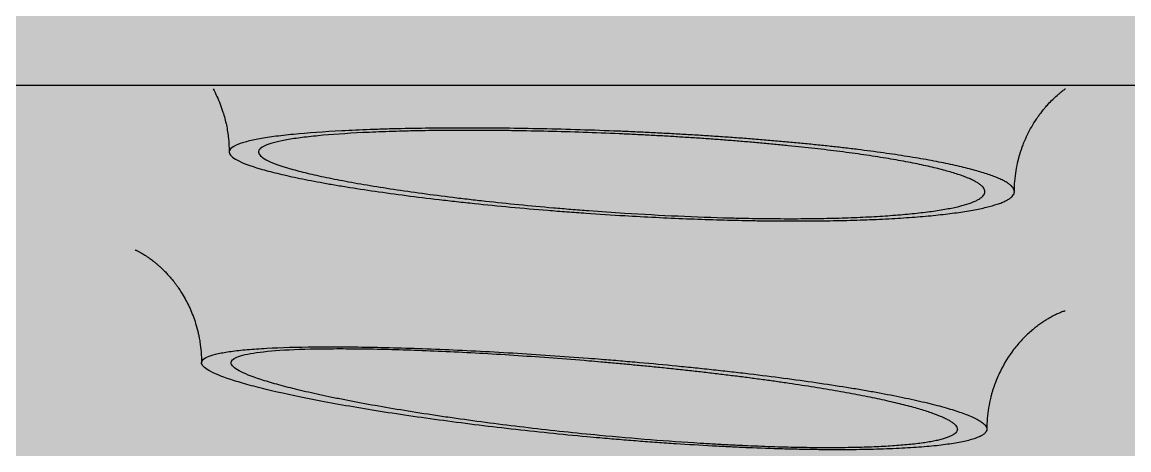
# Model space of a CAD drawing. Header units: millimetres. Extents: x 0 to 1874, y -1076 to 718.
# Drawn here: x 206.3 to 262.7, y 348.6 to 370.4 of the extents above; entities that cross this region are included whole.
import ezdxf

# ---------------------------------------------------------------- set-up
doc = ezdxf.new("R2010")
doc.units = ezdxf.units.MM
doc.layers.add('Blocks', color=7, linetype='Continuous')
doc.layers.add('Blocks$Inner', color=7, linetype='Continuous', lineweight=25, true_color=0x007f00)

# ---------------------------------------------------------------- blocks, each defined once
blk = doc.blocks.new('Balcony Lounge Chair Front')
at = {"layer": 'Blocks'}
h = blk.add_hatch(color=256, dxfattribs=at)
h.paths.add_polyline_path([(138.098, 547.626), (138.069, 547.626), (135.502, 547.636), (128.032, 547.791), (121.382, 548.119), (121.44, 548.143), (121.902, 548.333), (121.902, 548.333), (121.902, 548.333), (121.902, 548.333), (121.902, 548.333), (121.902, 548.333), (121.902, 548.333), (121.902, 548.333), (121.902, 548.333), (121.903, 548.333), (121.903, 548.333), (121.903, 548.333), (121.903, 548.333), (121.903, 548.334), (121.903, 548.334), (121.903, 548.334), (121.903, 548.334), (121.903, 548.334), (121.903, 548.334), (121.903, 548.334), (121.903, 548.334), (121.903, 548.334), (121.903, 548.334), (121.903, 548.334), (121.903, 548.334), (121.903, 548.334), (121.903, 548.334), (121.903, 548.334), (121.903, 548.334), (121.903, 548.334), (121.903, 548.334), (121.903, 548.334), (121.903, 548.334), (121.903, 548.334), (121.903, 548.334), (121.903, 548.334), (121.903, 548.335), (121.903, 548.335), (121.903, 548.335), (121.903, 548.335), (121.903, 548.335), (121.903, 548.335), (121.904, 548.335), (121.904, 548.336), (121.904, 548.336), (121.904, 548.336), (121.904, 548.336), (121.904, 548.336), (121.904, 548.337), (121.904, 548.337), (121.904, 548.338), (121.904, 548.338), (121.904, 548.339), (121.904, 548.339), (121.904, 548.34), (121.904, 548.341), (121.903, 548.343), (121.903, 548.344), (121.903, 548.348), (121.902, 548.352), (116.872, 573.535), (116.866, 573.565), (116.86, 573.59), (116.857, 573.601), (116.854, 573.61), (116.853, 573.614), (116.852, 573.618), (116.851, 573.621), (116.849, 573.624), (116.848, 573.628), (116.847, 573.63), (116.767, 573.82), (116.594, 574.204), (116.455, 574.492), (116.309, 574.778), (116.155, 575.062), (115.993, 575.344), (115.824, 575.623), (115.647, 575.899), (115.462, 576.173), (115.271, 576.442), (115.071, 576.709), (114.865, 576.971), (114.651, 577.229), (114.43, 577.482), (114.202, 577.731), (113.968, 577.974), (113.726, 578.212), (113.479, 578.445), (113.225, 578.672), (112.964, 578.892), (112.699, 579.106), (112.428, 579.313), (112.151, 579.514), (111.87, 579.708), (111.583, 579.894), (111.292, 580.073), (110.997, 580.245), (110.698, 580.409), (110.395, 580.565), (110.088, 580.713), (109.779, 580.853), (109.467, 580.985), (109.154, 581.109), (108.838, 581.224), (108.519, 581.332), (108.198, 581.431), (107.878, 581.522), (107.555, 581.605), (107.235, 581.679), (106.914, 581.745), (106.59, 581.803), (106.266, 581.853), (105.946, 581.895), (105.624, 581.929), (105.308, 581.955), (104.991, 581.973), (104.674, 581.984), (104.357, 581.988), (103.96, 581.982), (103.564, 581.964), (103.284, 581.945), (103.005, 581.92), (102.726, 581.889), (102.449, 581.852), (102.124, 581.801), (101.801, 581.743), (101.479, 581.677), (101.16, 581.603), (100.837, 581.52), (100.517, 581.429), (100.196, 581.329), (99.877, 581.222), (99.561, 581.106), (99.248, 580.982), (98.936, 580.85), (98.627, 580.71), (98.32, 580.561), (98.017, 580.405), (97.719, 580.241), (97.424, 580.07), (97.133, 579.89), (96.847, 579.704), (96.635, 579.559), (96.427, 579.411), (96.221, 579.258), (96.019, 579.102), (95.819, 578.942), (95.622, 578.779), (95.429, 578.611), (95.238, 578.44), (94.991, 578.207), (94.75, 577.969), (94.516, 577.726), (94.289, 577.478), (94.068, 577.225), (93.854, 576.965), (93.648, 576.704), (93.448, 576.437), (93.258, 576.169), (93.074, 575.897), (92.897, 575.62), (92.727, 575.339), (92.566, 575.058), (92.412, 574.774), (92.267, 574.489), (92.128, 574.202), (91.997, 573.914), (91.874, 573.624), (91.873, 573.621), (91.872, 573.618), (91.871, 573.615), (91.871, 573.612), (91.87, 573.608), (91.869, 573.603), (91.868, 573.593), (91.867, 573.581), (91.866, 573.568), (91.864, 573.535), (91.862, 573.45), (91.863, 573.337), (91.89, 572.59), (92.885, 558.821), (92.941, 558.24), (93.014, 557.672), (93.057, 557.393), (93.105, 557.118), (93.158, 556.846), (93.216, 556.578), (93.278, 556.315), (93.346, 556.055), (93.418, 555.799), (93.496, 555.548), (93.579, 555.301), (93.668, 555.059), (93.763, 554.822), (93.863, 554.589), (93.965, 554.369), (94.074, 554.154), (94.188, 553.944), (94.309, 553.739), (94.436, 553.539), (94.502, 553.441), (94.57, 553.345), (94.639, 553.249), (94.709, 553.156), (94.782, 553.063), (94.856, 552.972), (94.931, 552.883), (95.008, 552.795), (95.087, 552.708), (95.168, 552.623), (95.25, 552.539), (95.334, 552.457), (95.42, 552.376), (95.507, 552.297), (95.596, 552.219), (95.687, 552.143), (95.779, 552.069), (95.874, 551.996), (95.969, 551.924), (96.067, 551.855), (96.167, 551.786), (96.268, 551.72), (96.944, 548.337), (96.944, 548.335), (96.944, 548.333), (96.945, 548.333), (96.945, 548.332), (96.945, 548.331), (96.945, 548.33), (96.946, 548.33), (96.946, 548.329), (96.946, 548.328), (96.947, 548.327), (96.947, 548.327), (96.947, 548.326), (96.947, 548.326), (96.948, 548.325), (96.948, 548.324), (96.949, 548.324), (96.949, 548.323), (96.949, 548.323), (96.949, 548.323), (96.949, 548.323), (96.95, 548.322), (96.95, 548.322), (96.95, 548.322), (96.95, 548.322), (96.95, 548.322), (96.951, 548.321), (96.951, 548.321), (96.951, 548.321), (96.951, 548.321), (96.951, 548.321), (96.952, 548.32), (96.952, 548.32), (96.952, 548.32), (96.952, 548.32), (96.953, 548.32), (96.953, 548.32), (96.953, 548.32), (96.953, 548.319), (96.953, 548.319), (96.954, 548.319), (96.954, 548.319), (96.954, 548.319), (96.954, 548.319), (97.648, 548.034), (99.727, 547.177), (99.728, 547.177), (99.729, 547.176), (99.729, 547.176), (99.73, 547.176), (99.73, 547.176), (99.731, 547.175), (99.732, 547.175), (99.733, 547.175), (99.734, 547.175), (99.735, 547.175), (99.735, 547.175), (99.736, 547.175), (99.737, 547.175), (99.738, 547.175), (99.739, 547.175), (99.74, 547.175), (99.741, 547.175), (99.742, 547.175), (99.743, 547.176), (99.744, 547.176), (99.745, 547.176), (99.746, 547.177), (99.747, 547.177), (99.748, 547.178), (99.749, 547.178), (99.75, 547.179), (99.752, 547.179), (99.753, 547.18), (99.754, 547.18), (99.755, 547.181), (99.757, 547.183), (99.76, 547.184), (99.762, 547.186), (99.765, 547.188), (99.768, 547.19), (99.771, 547.192), (99.773, 547.194), (99.779, 547.199), (99.785, 547.205), (99.792, 547.211), (99.798, 547.218), (99.812, 547.233), (99.827, 547.25), (99.843, 547.27), (99.878, 547.314), (100.595, 548.319), (100.775, 548.549), (100.971, 548.784), (101.184, 549.024), (114.219, 393.431), (114.288, 392.702), (114.374, 391.975), (114.476, 391.25), (114.595, 390.527), (114.731, 389.808), (114.883, 389.091), (115.051, 388.378), (115.235, 387.669), (115.436, 386.964), (115.652, 386.264), (115.884, 385.569), (116.132, 384.88), (116.395, 384.196), (116.674, 383.518), (116.969, 382.846), (117.278, 382.181), (117.628, 381.475), (117.994, 380.778), (118.378, 380.089), (118.778, 379.41), (119.195, 378.741), (119.628, 378.082), (120.077, 377.433), (120.541, 376.795), (121.02, 376.168), (121.515, 375.553), (122.024, 374.95), (122.548, 374.36), (123.085, 373.782), (123.637, 373.216), (124.203, 372.665), (124.782, 372.127), (125.373, 371.603), (125.978, 371.094), (126.595, 370.599), (127.223, 370.119), (127.863, 369.655), (128.514, 369.205), (129.176, 368.771), (129.848, 368.353), (130.53, 367.951), (131.221, 367.565), (131.921, 367.196), (132.63, 366.843), (133.348, 366.508), (134.073, 366.189), (134.806, 365.888), (135.546, 365.604), (136.355, 365.317), (135.469, 292.586), (131.985, 6.241), (132.002, 6.241), (132.002, 6.239), (132.015, 0.2), (132.019, 0.026), (132.02, 0.012), (132.021, 0.006), (132.021, 0.004), (132.021, 0.003), (132.021, 0.002), (132.021, 0.002), (132.021, 0.001), (132.022, 0.001), (132.022, 0.001), (132.022, 0.001), (132.022, 0.001), (132.022, 0.001), (132.022, 0), (132.022, 0), (132.022, 0), (132.022, 0), (132.022, 0), (132.022, 0), (132.022, 0), (132.022, 0), (132.022, 0), (132.022, 0), (132.022, 0), (132.022, 0), (132.022, 0), (132.022, 0), (151.022, 0.001), (151.022, 0.001), (151.022, 0.002), (151.022, 0.002), (151.022, 0.002), (151.022, 0.002), (151.022, 0.002), (151.023, 0.003), (151.023, 0.003), (151.023, 0.003), (151.023, 0.004), (151.023, 0.005), (151.023, 0.006), (151.023, 0.008), (151.024, 0.011), (151.025, 0.025), (151.028, 0.093), (151.081, 3.76), (151.081, 10.51), (151.07, 10.51), (154.467, 292.347), (154.519, 296.617), (154.873, 325.703), (156.85, 325.702), (156.857, 325.747), (156.86, 325.774), (156.863, 325.794), (156.858, 324.745), (163.09, 324.745), (163.09, 6.9), (163.34, 0.162), (182.34, 0.162), (182.34, 0.162), (182.34, 0.615), (182.34, 2.513), (182.34, 9.219), (182.324, 9.219), (182.324, 324.7), (184.322, 324.63), (188.269, 324.397), (190.236, 324.234), (192.186, 324.065), (219.487, 321.862), (281.949, 317.949), (344.47, 315.602), (407.021, 314.82), (469.573, 315.602), (532.094, 317.949), (617.958, 323.732), (623.806, 324.234), (625.773, 324.397), (629.721, 324.63), (631.719, 324.7), (631.719, 9.219), (631.702, 9.219), (631.702, 2.513), (631.702, 0.162), (650.702, 0.162), (650.953, 6.9), (650.953, 324.745), (657.184, 324.745), (657.179, 325.794), (657.182, 325.774), (657.186, 325.747), (657.192, 325.702), (659.17, 325.703), (659.523, 296.617), (659.575, 292.347), (662.973, 10.51), (662.961, 10.51), (662.961, 3.76), (663.015, 0.093), (663.018, 0.025), (663.019, 0.011), (663.019, 0.008), (663.019, 0.006), (663.02, 0.005), (663.02, 0.004), (663.02, 0.003), (663.02, 0.003), (663.02, 0.003), (663.02, 0.002), (663.02, 0.002), (663.02, 0.002), (663.02, 0.002), (663.02, 0.002), (663.021, 0.001), (663.021, 0.001), (682.02, 0), (682.021, 0), (682.021, 0), (682.021, 0), (682.021, 0), (682.021, 0), (682.021, 0), (682.021, 0), (682.021, 0), (682.021, 0), (682.021, 0), (682.021, 0), (682.021, 0), (682.021, 0), (682.021, 0.001), (682.021, 0.001), (682.021, 0.001), (682.021, 0.001), (682.021, 0.001), (682.021, 0.001), (682.021, 0.002), (682.021, 0.002), (682.021, 0.003), (682.022, 0.004), (682.022, 0.006), (682.022, 0.012), (682.023, 0.026), (682.027, 0.2), (682.041, 6.239), (682.041, 6.241), (682.058, 6.241), (678.574, 292.586), (677.688, 365.317), (678.497, 365.604), (679.237, 365.888), (679.97, 366.189), (680.695, 366.508), (681.412, 366.843), (682.121, 367.196), (682.822, 367.565), (683.513, 367.951), (684.195, 368.353), (684.867, 368.771), (685.528, 369.205), (686.18, 369.655), (686.82, 370.119), (687.448, 370.599), (688.065, 371.094), (688.669, 371.603), (689.261, 372.127), (689.84, 372.665), (690.405, 373.216), (690.957, 373.782), (691.495, 374.36), (692.019, 374.95), (692.528, 375.553), (693.022, 376.168), (693.502, 376.795), (693.966, 377.433), (694.415, 378.082), (694.848, 378.741), (695.264, 379.41), (695.665, 380.089), (696.048, 380.778), (696.415, 381.475), (696.764, 382.181), (697.074, 382.846), (697.368, 383.518), (697.647, 384.196), (697.911, 384.88), (698.159, 385.569), (698.391, 386.264), (698.607, 386.964), (698.807, 387.669), (698.991, 388.378), (699.16, 389.091), (699.312, 389.808), (699.447, 390.527), (699.566, 391.25), (699.669, 391.975), (699.755, 392.702), (699.824, 393.431), (712.859, 549.024), (713.072, 548.784), (713.268, 548.549), (713.448, 548.319), (714.164, 547.314), (714.199, 547.27), (714.215, 547.25), (714.23, 547.233), (714.244, 547.218), (714.251, 547.211), (714.257, 547.205), (714.263, 547.199), (714.269, 547.194), (714.272, 547.192), (714.275, 547.19), (714.278, 547.188), (714.28, 547.186), (714.283, 547.184), (714.285, 547.183), (714.288, 547.181), (714.289, 547.18), (714.29, 547.18), (714.291, 547.179), (714.292, 547.179), (714.293, 547.178), (714.294, 547.178), (714.296, 547.177), (714.297, 547.177), (714.298, 547.176), (714.299, 547.176), (714.3, 547.176), (714.301, 547.175), (714.302, 547.175), (714.303, 547.175), (714.304, 547.175), (714.305, 547.175), (714.305, 547.175), (714.306, 547.175), (714.307, 547.175), (714.308, 547.175), (714.309, 547.175), (714.31, 547.175), (714.311, 547.175), (714.311, 547.175), (714.312, 547.176), (714.313, 547.176), (714.313, 547.176), (714.314, 547.176), (714.315, 547.177), (715.701, 547.748), (717.088, 548.319), (717.088, 548.319), (717.089, 548.319), (717.089, 548.319), (717.089, 548.319), (717.089, 548.319), (717.09, 548.32), (717.09, 548.32), (717.09, 548.32), (717.09, 548.32), (717.091, 548.32), (717.091, 548.32), (717.091, 548.32), (717.091, 548.321), (717.091, 548.321), (717.092, 548.321), (717.092, 548.321), (717.092, 548.321), (717.092, 548.322), (717.092, 548.322), (717.093, 548.322), (717.093, 548.322), (717.093, 548.322), (717.093, 548.323), (717.093, 548.323), (717.094, 548.323), (717.094, 548.323), (717.094, 548.324), (717.094, 548.324), (717.095, 548.325), (717.095, 548.326), (717.095, 548.326), (717.096, 548.327), (717.096, 548.327), (717.096, 548.328), (717.097, 548.329), (717.097, 548.33), (717.097, 548.33), (717.097, 548.331), (717.098, 548.332), (717.098, 548.333), (717.098, 548.333), (717.099, 548.335), (717.099, 548.337), (717.775, 551.72), (717.876, 551.786), (717.975, 551.855), (718.073, 551.924), (718.169, 551.996), (718.263, 552.069), (718.356, 552.143), (718.447, 552.219), (718.536, 552.297), (718.623, 552.376), (718.709, 552.457), (718.792, 552.539), (718.875, 552.623), (718.955, 552.708), (719.034, 552.795), (719.111, 552.883), (719.187, 552.972), (719.261, 553.063), (719.333, 553.156), (719.404, 553.249), (719.473, 553.345), (719.541, 553.441), (719.607, 553.539), (719.734, 553.739), (719.854, 553.944), (719.969, 554.154), (720.078, 554.369), (720.18, 554.589), (720.28, 554.822), (720.374, 555.059), (720.463, 555.301), (720.546, 555.548), (720.624, 555.799), (720.697, 556.055), (720.765, 556.315), (720.827, 556.578), (720.885, 556.846), (720.937, 557.118), (720.985, 557.393), (721.029, 557.672), (721.102, 558.24), (721.158, 558.821), (722.152, 572.59), (722.18, 573.337), (722.18, 573.45), (722.179, 573.535), (722.177, 573.568), (722.176, 573.581), (722.175, 573.593), (722.174, 573.603), (722.173, 573.608), (722.172, 573.612), (722.171, 573.615), (722.17, 573.618), (722.17, 573.621), (722.169, 573.624), (722.045, 573.914), (721.915, 574.202), (721.776, 574.489), (721.63, 574.774), (721.476, 575.058), (721.316, 575.339), (721.145, 575.62), (720.968, 575.897), (720.785, 576.169), (720.594, 576.437), (720.395, 576.704), (720.189, 576.965), (719.975, 577.225), (719.754, 577.478), (719.526, 577.726), (719.293, 577.969), (719.052, 578.207), (718.804, 578.44), (718.614, 578.611), (718.42, 578.779), (718.224, 578.942), (718.024, 579.102), (717.821, 579.258), (717.616, 579.411), (717.407, 579.559), (717.196, 579.704), (716.91, 579.89), (716.619, 580.07), (716.324, 580.241), (716.025, 580.405), (715.722, 580.561), (715.415, 580.71), (715.107, 580.85), (714.794, 580.982), (714.481, 581.106), (714.165, 581.222), (713.847, 581.329), (713.526, 581.429), (713.205, 581.52), (712.883, 581.603), (712.563, 581.677), (712.242, 581.743), (711.918, 581.801), (711.594, 581.852), (711.316, 581.889), (711.038, 581.92), (710.758, 581.945), (710.479, 581.964), (710.082, 581.982), (709.685, 581.988), (709.368, 581.984), (709.051, 581.973), (708.735, 581.955), (708.418, 581.929), (708.097, 581.895), (707.777, 581.853), (707.452, 581.803), (707.129, 581.745), (706.807, 581.679), (706.487, 581.605), (706.165, 581.522), (705.845, 581.431), (705.523, 581.332), (705.205, 581.224), (704.889, 581.109), (704.576, 580.985), (704.263, 580.853), (703.954, 580.713), (703.647, 580.565), (703.344, 580.409), (703.045, 580.245), (702.751, 580.073), (702.46, 579.894), (702.173, 579.708), (701.891, 579.514), (701.615, 579.313), (701.344, 579.106), (701.078, 578.892), (700.818, 578.672), (700.564, 578.445), (700.316, 578.212), (700.075, 577.974), (699.84, 577.731), (699.612, 577.482), (699.392, 577.229), (699.178, 576.971), (698.972, 576.709), (698.772, 576.442), (698.58, 576.173), (698.396, 575.899), (698.219, 575.623), (698.049, 575.344), (697.888, 575.062), (697.734, 574.778), (697.588, 574.492), (697.448, 574.204), (697.276, 573.82), (697.196, 573.63), (697.195, 573.628), (697.193, 573.624), (697.192, 573.621), (697.191, 573.618), (697.189, 573.614), (697.188, 573.61), (697.185, 573.601), (697.183, 573.59), (697.177, 573.565), (697.17, 573.535), (692.141, 548.352), (692.14, 548.348), (692.139, 548.344), (692.139, 548.343), (692.139, 548.341), (692.139, 548.34), (692.139, 548.339), (692.139, 548.339), (692.139, 548.338), (692.139, 548.338), (692.139, 548.337), (692.139, 548.337), (692.139, 548.336), (692.139, 548.336), (692.139, 548.336), (692.139, 548.336), (692.139, 548.336), (692.139, 548.335), (692.139, 548.335), (692.139, 548.335), (692.139, 548.335), (692.139, 548.335), (692.139, 548.335), (692.139, 548.335), (692.139, 548.334), (692.139, 548.334), (692.139, 548.334), (692.139, 548.334), (692.139, 548.334), (692.14, 548.334), (692.14, 548.334), (692.14, 548.334), (692.14, 548.334), (692.14, 548.334), (692.14, 548.334), (692.14, 548.334), (692.14, 548.334), (692.14, 548.334), (692.14, 548.334), (692.14, 548.334), (692.14, 548.334), (692.14, 548.334), (692.14, 548.334), (692.14, 548.334), (692.14, 548.334), (692.14, 548.334), (692.14, 548.334), (692.14, 548.333), (692.14, 548.333), (692.14, 548.333), (692.14, 548.333), (692.14, 548.333), (692.14, 548.333), (692.14, 548.333), (692.14, 548.333), (692.14, 548.333), (692.14, 548.333), (692.14, 548.333), (692.14, 548.333), (692.14, 548.333), (692.603, 548.143), (692.661, 548.119), (690.917, 548.011), (683.583, 547.719), (675.973, 547.626), (675.438, 547.626), (673.439, 709.625), (673.436, 709.625), (673.436, 709.632), (673.436, 709.632), (673.436, 709.632), (673.436, 709.632), (673.436, 709.818), (673.428, 710.589), (673.329, 718.415), (673.328, 718.431), (673.328, 718.434), (673.328, 718.435), (673.328, 718.435), (673.328, 718.436), (673.328, 718.436), (673.327, 718.436), (673.327, 718.436), (673.327, 718.436), (673.327, 718.436), (673.327, 718.436), (673.327, 718.436), (673.327, 718.437), (673.327, 718.437), (673.327, 718.437), (673.327, 718.437), (673.327, 718.437), (673.327, 718.437), (673.327, 718.437), (673.327, 718.437), (673.327, 718.437), (673.327, 718.437), (673.327, 718.437), (673.327, 718.437), (673.327, 718.437), (673.327, 718.437), (673.327, 718.437), (673.327, 718.437), (673.327, 718.437), (673.327, 718.437), (673.327, 718.437), (673.327, 718.437), (673.327, 718.437), (673.327, 718.437), (673.327, 718.437), (673.327, 718.437), (673.327, 718.437), (673.327, 718.437), (673.327, 718.437), (673.327, 718.437), (673.327, 718.437), (660.003, 718.444), (646.679, 718.395), (633.36, 718.068), (620.055, 717.379), (606.755, 716.58), (473.635, 711.089), (380.374, 710.449), (273.824, 713.247), (193.988, 717.379), (180.682, 718.068), (167.363, 718.395), (154.039, 718.444), (140.715, 718.437), (140.715, 718.437), (140.715, 718.437), (140.715, 718.437), (140.715, 718.437), (140.715, 718.437), (140.715, 718.437), (140.715, 718.437), (140.715, 718.437), (140.715, 718.437), (140.715, 718.437), (140.715, 718.437), (140.715, 718.437), (140.715, 718.437), (140.715, 718.437), (140.715, 718.437), (140.715, 718.437), (140.715, 718.437), (140.715, 718.437), (140.715, 718.437), (140.715, 718.437), (140.715, 718.437), (140.715, 718.437), (140.715, 718.437), (140.715, 718.437), (140.715, 718.437), (140.715, 718.437), (140.715, 718.437), (140.715, 718.437), (140.715, 718.436), (140.715, 718.436), (140.715, 718.436), (140.715, 718.436), (140.715, 718.436), (140.715, 718.436), (140.715, 718.436), (140.715, 718.436), (140.715, 718.435), (140.715, 718.435), (140.715, 718.434), (140.715, 718.431), (140.714, 718.415), (140.712, 718.348), (140.712, 718.348), (140.712, 718.348), (140.687, 716.758), (140.682, 716.416), (140.683, 716.416), (140.683, 716.416), (140.683, 716.417), (140.683, 716.417)], flags=0)
h.paths.add_polyline_path([(701.99, 539.073), (689.859, 394.266), (689.811, 393.764), (689.752, 393.262), (689.681, 392.763), (689.599, 392.265), (689.506, 391.768), (689.401, 391.274), (689.285, 390.783), (689.158, 390.294), (689.02, 389.808), (688.87, 389.324), (688.71, 388.845), (688.539, 388.369), (688.357, 387.896), (688.165, 387.428), (687.961, 386.964), (687.747, 386.505), (687.506, 386.016), (687.252, 385.534), (686.986, 385.058), (686.709, 384.588), (686.421, 384.124), (686.121, 383.668), (685.81, 383.218), (685.488, 382.776), (685.156, 382.341), (684.813, 381.915), (684.459, 381.496), (684.096, 381.086), (683.722, 380.684), (683.339, 380.292), (682.946, 379.908), (682.543, 379.534), (682.131, 379.17), (681.711, 378.815), (681.281, 378.471), (680.843, 378.137), (680.397, 377.813), (679.943, 377.5), (679.482, 377.197), (679.013, 376.905), (678.655, 376.693), (678.292, 376.486), (677.926, 376.286), (677.556, 376.092), (677.422, 386.902), (675.562, 537.626), (675.973, 537.626), (678.623, 537.636), (686.353, 537.797), (693.071, 538.124), (697.388, 538.471), (699.847, 538.748), (701.465, 538.983)], flags=0)
h.paths.add_polyline_path([(623.8, 476.771), (657.312, 476.771), (658.424, 386.677), (658.482, 381.92), (658.586, 373.537), (653.163, 373.537), (650.861, 390.001), (650.859, 390.02), (650.858, 390.029), (650.857, 390.038), (650.856, 390.045), (650.855, 390.049), (650.854, 390.052), (650.854, 390.055), (650.853, 390.056), (650.853, 390.057), (650.852, 390.058), (650.852, 390.059), (650.852, 390.06), (650.852, 390.061), (650.851, 390.061), (650.851, 390.062), (650.851, 390.062), (650.851, 390.063), (650.851, 390.063), (650.85, 390.063), (650.85, 390.064), (650.85, 390.064), (650.85, 390.064), (650.85, 390.064), (650.85, 390.064), (650.85, 390.065), (650.849, 390.065), (650.849, 390.065), (650.849, 390.065), (650.849, 390.065), (650.849, 390.065), (650.849, 390.065), (650.849, 390.065), (650.849, 390.066), (650.849, 390.066), (650.848, 390.066), (650.848, 390.066), (650.848, 390.066), (650.848, 390.066), (650.848, 390.066), (650.848, 390.066), (643.668, 390.066), (629.31, 390.066), (625.851, 390.066), (618.933, 390.062), (548.297, 390.012), (195.109, 390.062), (191.65, 390.064), (184.733, 390.066), (177.553, 390.066), (163.195, 390.066), (163.195, 390.066), (163.195, 390.066), (163.194, 390.066), (163.194, 390.066), (163.194, 390.066), (163.194, 390.066), (163.194, 390.066), (163.194, 390.065), (163.194, 390.065), (163.194, 390.065), (163.194, 390.065), (163.193, 390.065), (163.193, 390.065), (163.193, 390.065), (163.193, 390.065), (163.193, 390.064), (163.193, 390.064), (163.193, 390.064), (163.193, 390.064), (163.192, 390.064), (163.192, 390.063), (163.192, 390.063), (163.192, 390.063), (163.192, 390.062), (163.191, 390.062), (163.191, 390.061), (163.191, 390.061), (163.191, 390.06), (163.191, 390.059), (163.19, 390.058), (163.19, 390.057), (163.189, 390.056), (163.189, 390.055), (163.188, 390.052), (163.188, 390.049), (163.187, 390.045), (163.186, 390.038), (163.183, 390.02), (163.182, 390.001), (160.88, 373.537), (155.457, 373.537), (155.56, 381.92), (155.619, 386.677), (156.731, 476.771), (190.242, 476.771), (220.739, 476.222), (593.303, 476.222)], flags=0)
at = {"layer": 'Blocks$Inner'}
blk.add_lwpolyline([(163.326, 367.213), (246.717, 367.213), (330.108, 367.213), (407.021, 367.213), (483.935, 367.213), (567.326, 367.213), (650.717, 367.213)], dxfattribs=at)
for points, knots in [([(216.035, 367.03), (216.104, 366.903), (216.171, 366.772), (216.351, 366.382), (216.455, 366.116), (216.542, 365.842), (216.61, 365.626), (216.668, 365.405), (216.715, 365.181), (216.762, 364.955), (216.797, 364.727), (216.844, 364.269), (216.856, 364.039), (216.856, 363.81)], [49.667217, 49.667217, 49.667217, 49.667217, 50.159432, 50.159432, 51.099132, 51.099132, 51.099132, 51.839451, 51.839451, 51.839451, 52.583219, 52.583219, 53.319615, 53.319615, 53.319615, 53.319615]), ([(256.856, 361.783), (256.856, 362.142), (256.885, 362.5), (256.971, 363.031), (257.007, 363.206), (257.064, 363.437), (257.079, 363.495), (257.11, 363.61), (257.127, 363.667), (257.161, 363.781), (257.179, 363.838), (257.198, 363.894), (257.217, 363.95), (257.237, 364.006), (257.285, 364.138), (257.314, 364.214), (257.344, 364.289), (257.458, 364.57), (257.59, 364.839), (257.812, 365.225), (257.891, 365.353), (257.978, 365.483), (257.982, 365.489), (258.015, 365.537), (258.044, 365.579), (258.107, 365.668), (258.141, 365.714), (258.175, 365.76), (258.224, 365.825), (258.274, 365.889), (258.324, 365.951), (258.353, 365.986), (258.381, 366.02), (258.438, 366.087), (258.466, 366.119), (258.521, 366.181), (258.548, 366.211), (258.652, 366.325), (258.73, 366.405), (258.881, 366.553), (258.954, 366.62), (259.05, 366.706), (259.074, 366.726), (259.12, 366.766), (259.143, 366.786), (259.186, 366.821), (259.209, 366.84), (259.235, 366.861), (259.272, 366.891), (259.308, 366.92), (259.371, 366.969), (259.398, 366.989), (259.434, 367.016), (259.444, 367.023), (259.454, 367.03)], [154.326147, 154.326147, 154.326147, 154.326147, 155.500279, 155.500279, 156.088512, 156.088512, 156.285092, 156.285092, 156.482031, 156.482031, 156.679385, 156.679385, 156.679385, 156.877094, 156.877094, 157.147173, 157.147173, 157.147173, 158.16024, 158.16024, 158.685788, 158.685788, 158.71217, 158.71217, 158.892024, 158.892024, 159.09973, 159.09973, 159.09973, 159.392674, 159.392674, 159.392674, 159.558497, 159.558497, 159.719059, 159.719059, 159.874879, 159.874879, 160.319049, 160.319049, 160.7354, 160.7354, 160.869359, 160.869359, 161.001371, 161.001371, 161.112898, 161.112898, 161.112898, 161.32396, 161.32396, 161.48305, 161.48305, 161.543374, 161.543374, 161.543374, 161.543374]), ([(236.704, 364.863), (235.383, 364.917), (234.084, 364.957), (232.166, 364.997), (231.532, 365.008), (230.59, 365.019), (230.276, 365.021), (229.658, 365.025), (229.353, 365.026), (227.848, 365.028), (226.703, 365.016), (225.349, 364.986), (225.082, 364.98), (224.556, 364.964), (224.297, 364.956), (223.539, 364.929), (223.058, 364.907), (221.686, 364.835), (220.865, 364.776), (219.959, 364.686), (219.785, 364.668), (219.452, 364.629), (219.292, 364.609), (218.837, 364.548), (218.563, 364.504), (218.074, 364.412), (217.859, 364.364), (217.487, 364.261), (217.331, 364.207), (216.973, 364.044), (216.856, 363.929), (216.856, 363.807)], [188.7052159, 188.7052159, 188.7052159, 188.7052159, 188.7677159, 188.7677159, 188.7989659, 188.7989659, 188.8145909, 188.8145909, 188.8302159, 188.8302159, 188.8927159, 188.8927159, 188.9083409, 188.9083409, 188.9239659, 188.9239659, 188.9552159, 188.9552159, 189.0177159, 189.0177159, 189.0333409, 189.0333409, 189.0489659, 189.0489659, 189.0802159, 189.0802159, 189.1114659, 189.1114659, 189.1427159, 189.1427159, 189.2027139, 189.2027139, 189.2027139, 189.2027139]), ([(236.716, 364.732), (235.494, 364.786), (234.292, 364.827), (232.518, 364.87), (231.932, 364.881), (231.06, 364.894), (230.77, 364.898), (230.198, 364.903), (229.916, 364.905), (228.523, 364.911), (227.465, 364.903), (226.212, 364.879), (225.965, 364.874), (225.478, 364.861), (225.239, 364.854), (224.538, 364.831), (224.093, 364.812), (222.824, 364.749), (222.064, 364.697), (221.227, 364.616), (221.065, 364.599), (220.757, 364.564), (220.61, 364.546), (220.189, 364.491), (219.935, 364.451), (219.483, 364.367), (219.283, 364.323), (218.94, 364.228), (218.796, 364.178), (218.464, 364.027), (218.356, 363.921), (218.356, 363.807)], [9, 9, 9, 9, 9.0625, 9.0625, 9.09375, 9.09375, 9.109375, 9.109375, 9.125, 9.125, 9.1875, 9.1875, 9.203125, 9.203125, 9.21875, 9.21875, 9.25, 9.25, 9.3125, 9.3125, 9.328125, 9.328125, 9.34375, 9.34375, 9.375, 9.375, 9.40625, 9.40625, 9.4375, 9.4375, 9.4974979, 9.4974979, 9.4974979, 9.4974979]), ([(256.856, 361.783), (256.856, 361.815), (256.85, 361.846), (256.828, 361.911), (256.811, 361.944), (256.765, 362.01), (256.736, 362.043), (256.666, 362.11), (256.625, 362.145), (256.532, 362.212), (256.478, 362.247), (256.362, 362.315), (256.296, 362.35), (256.157, 362.418), (256.08, 362.453), (255.919, 362.521), (255.831, 362.556), (255.647, 362.624), (255.549, 362.658), (255.343, 362.726), (255.234, 362.76), (255.006, 362.828), (254.886, 362.862), (254.637, 362.93), (254.505, 362.964), (254.235, 363.031), (254.09, 363.065), (253.799, 363.131), (253.644, 363.165), (253.333, 363.231), (253.17, 363.264), (252.84, 363.328), (252.669, 363.361), (252.32, 363.424), (252.141, 363.456), (251.774, 363.518), (251.586, 363.549), (251.201, 363.61), (251.004, 363.641), (250.603, 363.7), (250.394, 363.73), (249.977, 363.789), (249.758, 363.819), (249.325, 363.876), (249.097, 363.905), (248.65, 363.96), (248.419, 363.988), (247.957, 364.041), (247.722, 364.068), (247.247, 364.12), (247.007, 364.145), (246.521, 364.195), (246.274, 364.22), (245.777, 364.268), (245.524, 364.291), (245.016, 364.337), (244.755, 364.36), (244.237, 364.404), (243.968, 364.427), (243.442, 364.469), (243.168, 364.49), (242.634, 364.53), (242.361, 364.549), (241.82, 364.587), (241.547, 364.605), (241.001, 364.641), (240.726, 364.658), (240.175, 364.691), (239.898, 364.707), (239.344, 364.738), (239.064, 364.753), (238.507, 364.782), (238.223, 364.796), (237.664, 364.822), (237.374, 364.835), (236.966, 364.852), (236.833, 364.858), (236.704, 364.863)], [154.326147, 154.326147, 154.326147, 154.326147, 155.2133, 155.2133, 156.130636, 156.130636, 157.047972, 157.047972, 157.965307, 157.965307, 158.882643, 158.882643, 159.800725, 159.800725, 160.718807, 160.718807, 161.63689, 161.63689, 162.554972, 162.554972, 163.473055, 163.473055, 164.391137, 164.391137, 165.309219, 165.309219, 166.227302, 166.227302, 167.146064, 167.146064, 168.064827, 168.064827, 168.983589, 168.983589, 169.902352, 169.902352, 170.821114, 170.821114, 171.739877, 171.739877, 172.658639, 172.658639, 173.577402, 173.577402, 174.49652, 174.49652, 175.415638, 175.415638, 176.334755, 176.334755, 177.253873, 177.253873, 178.172991, 178.172991, 179.092109, 179.092109, 180.011227, 180.011227, 180.930345, 180.930345, 181.849512, 181.849512, 182.768679, 182.768679, 183.687846, 183.687846, 184.607013, 184.607013, 185.52618, 185.52618, 186.445347, 186.445347, 187.364514, 187.364514, 188.283682, 188.283682, 188.705216, 188.705216, 188.705216, 188.705216]), ([(255.356, 361.783), (255.356, 361.813), (255.351, 361.843), (255.33, 361.903), (255.314, 361.935), (255.272, 361.997), (255.245, 362.029), (255.181, 362.092), (255.142, 362.125), (255.057, 362.189), (255.007, 362.222), (254.899, 362.286), (254.838, 362.319), (254.709, 362.384), (254.639, 362.417), (254.489, 362.482), (254.408, 362.514), (254.238, 362.579), (254.147, 362.612), (253.956, 362.676), (253.856, 362.709), (253.645, 362.773), (253.534, 362.805), (253.304, 362.87), (253.181, 362.902), (252.932, 362.966), (252.798, 362.998), (252.529, 363.062), (252.385, 363.094), (252.097, 363.156), (251.947, 363.188), (251.641, 363.25), (251.483, 363.28), (251.16, 363.341), (250.995, 363.371), (250.655, 363.431), (250.481, 363.46), (250.126, 363.519), (249.943, 363.548), (249.572, 363.605), (249.379, 363.634), (248.993, 363.69), (248.79, 363.719), (248.39, 363.773), (248.179, 363.801), (247.765, 363.854), (247.551, 363.881), (247.125, 363.932), (246.907, 363.958), (246.468, 364.007), (246.246, 364.032), (245.796, 364.08), (245.568, 364.104), (245.108, 364.15), (244.873, 364.173), (244.404, 364.218), (244.162, 364.24), (243.684, 364.283), (243.434, 364.304), (242.948, 364.345), (242.694, 364.365), (242.201, 364.404), (241.948, 364.423), (241.448, 364.46), (241.195, 364.478), (240.69, 364.513), (240.436, 364.529), (239.926, 364.562), (239.67, 364.578), (239.157, 364.608), (238.898, 364.623), (238.383, 364.651), (238.12, 364.665), (237.603, 364.691), (237.335, 364.704), (237.076, 364.716)], [11.4484584, 11.4484584, 11.4484584, 11.4484584, 11.4628677, 11.4628677, 11.4777672, 11.4777672, 11.4926666, 11.4926666, 11.5075661, 11.5075661, 11.5224655, 11.5224655, 11.5373771, 11.5373771, 11.5522887, 11.5522887, 11.5672003, 11.5672003, 11.5821119, 11.5821119, 11.5970234, 11.5970234, 11.611935, 11.611935, 11.6268466, 11.6268466, 11.6417582, 11.6417582, 11.6566808, 11.6566808, 11.6716034, 11.6716034, 11.6865261, 11.6865261, 11.7014487, 11.7014487, 11.7163713, 11.7163713, 11.731294, 11.731294, 11.7462166, 11.7462166, 11.7611392, 11.7611392, 11.7760676, 11.7760676, 11.790996, 11.790996, 11.8059244, 11.8059244, 11.8208528, 11.8208528, 11.8357812, 11.8357812, 11.8507096, 11.8507096, 11.865638, 11.865638, 11.8805664, 11.8805664, 11.8954956, 11.8954956, 11.9104248, 11.9104248, 11.925354, 11.925354, 11.9402832, 11.9402832, 11.9552124, 11.9552124, 11.9701416, 11.9701416, 11.9850708, 11.9850708, 12, 12, 12, 12]), ([(216.856, 363.807), (216.856, 363.802), (216.856, 363.797), (216.862, 363.728), (216.899, 363.662), (217.039, 363.526), (217.141, 363.457), (217.54, 363.245), (217.928, 363.1), (218.696, 362.874), (218.984, 362.797), (219.612, 362.645), (219.952, 362.568), (220.685, 362.415), (221.077, 362.339), (221.704, 362.224), (221.92, 362.186), (222.365, 362.109), (222.595, 362.071), (223.768, 361.881), (224.783, 361.734), (226.415, 361.521), (226.978, 361.452), (227.85, 361.35), (228.147, 361.316), (228.743, 361.251), (229.044, 361.218), (230.558, 361.06), (231.806, 360.944), (233.41, 360.814), (233.733, 360.789), (234.384, 360.739), (234.712, 360.715), (235.695, 360.646), (236.351, 360.604), (237.008, 360.566)], [189.2027139, 189.2027139, 189.2027139, 189.2027139, 189.2052159, 189.2052159, 189.2364659, 189.2364659, 189.2677159, 189.2677159, 189.3302159, 189.3302159, 189.3614659, 189.3614659, 189.3927159, 189.3927159, 189.4239659, 189.4239659, 189.4395909, 189.4395909, 189.4552159, 189.4552159, 189.5177159, 189.5177159, 189.5489659, 189.5489659, 189.5645909, 189.5645909, 189.5802159, 189.5802159, 189.6427159, 189.6427159, 189.6583409, 189.6583409, 189.6739659, 189.6739659, 189.7052159, 189.7052159, 189.7052159, 189.7052159]), ([(218.356, 363.807), (218.356, 363.803), (218.356, 363.798), (218.361, 363.734), (218.396, 363.672), (218.525, 363.544), (218.62, 363.479), (218.988, 363.28), (219.347, 363.143), (220.058, 362.929), (220.325, 362.856), (220.905, 362.711), (221.22, 362.639), (221.897, 362.493), (222.26, 362.42), (222.841, 362.31), (223.04, 362.273), (223.452, 362.2), (223.664, 362.163), (224.75, 361.98), (225.688, 361.839), (227.198, 361.633), (227.719, 361.566), (228.526, 361.467), (228.8, 361.435), (229.352, 361.37), (229.63, 361.339), (231.03, 361.185), (232.184, 361.072), (233.668, 360.943), (233.967, 360.918), (234.569, 360.869), (234.873, 360.846), (235.783, 360.777), (236.389, 360.735), (236.996, 360.697)], [9.4974979, 9.4974979, 9.4974979, 9.4974979, 9.5, 9.5, 9.53125, 9.53125, 9.5625, 9.5625, 9.625, 9.625, 9.65625, 9.65625, 9.6875, 9.6875, 9.71875, 9.71875, 9.734375, 9.734375, 9.75, 9.75, 9.8125, 9.8125, 9.84375, 9.84375, 9.859375, 9.859375, 9.875, 9.875, 9.9375, 9.9375, 9.953125, 9.953125, 9.96875, 9.96875, 10, 10, 10, 10]), ([(242.366, 360.452), (242.627, 360.445), (242.886, 360.439), (243.386, 360.429), (243.631, 360.425), (244.11, 360.418), (244.356, 360.416), (244.826, 360.412), (245.066, 360.411), (245.527, 360.411), (245.759, 360.411), (246.209, 360.414), (246.433, 360.416), (246.872, 360.422), (247.089, 360.425), (247.516, 360.434), (247.727, 360.439), (248.141, 360.451), (248.347, 360.458), (248.748, 360.473), (248.948, 360.481), (249.335, 360.499), (249.532, 360.509), (249.904, 360.53), (250.092, 360.542), (250.448, 360.565), (250.625, 360.578), (250.965, 360.605), (251.132, 360.619), (251.456, 360.649), (251.613, 360.664), (251.92, 360.696), (252.069, 360.713), (252.357, 360.748), (252.498, 360.766), (252.768, 360.803), (252.9, 360.823), (253.152, 360.863), (253.277, 360.884), (253.509, 360.926), (253.623, 360.949), (253.835, 360.993), (253.938, 361.016), (254.226, 361.086), (254.398, 361.135), (254.7, 361.237), (254.831, 361.289), (254.994, 361.371), (255.045, 361.399), (255.132, 361.455), (255.172, 361.484), (255.238, 361.541), (255.266, 361.571), (255.31, 361.63), (255.327, 361.66), (255.35, 361.721), (255.356, 361.752), (255.356, 361.783)], [11, 11, 11, 11, 11.015719, 11.015719, 11.0306353, 11.0306353, 11.0455516, 11.0455516, 11.0604689, 11.0604689, 11.0753861, 11.0753861, 11.0903034, 11.0903034, 11.1052207, 11.1052207, 11.1201379, 11.1201379, 11.1350552, 11.1350552, 11.1499725, 11.1499725, 11.1648898, 11.1648898, 11.1797929, 11.1797929, 11.1946959, 11.1946959, 11.209599, 11.209599, 11.2245021, 11.2245021, 11.2394052, 11.2394052, 11.2543083, 11.2543083, 11.2692114, 11.2692114, 11.2841145, 11.2841145, 11.2990089, 11.2990089, 11.3139033, 11.3139033, 11.3436922, 11.3436922, 11.3734811, 11.3734811, 11.3883755, 11.3883755, 11.4032699, 11.4032699, 11.4181694, 11.4181694, 11.4330688, 11.4330688, 11.4484584, 11.4484584, 11.4484584, 11.4484584]), ([(243.18, 360.319), (243.338, 360.316), (243.496, 360.314), (243.915, 360.307), (244.181, 360.303), (244.698, 360.298), (244.964, 360.296), (245.472, 360.294), (245.732, 360.294), (246.23, 360.295), (246.48, 360.296), (246.967, 360.301), (247.209, 360.304), (247.684, 360.311), (247.918, 360.316), (248.38, 360.327), (248.608, 360.333), (249.056, 360.347), (249.278, 360.355), (249.712, 360.372), (249.929, 360.382), (250.347, 360.402), (250.559, 360.414), (250.962, 360.437), (251.165, 360.45), (251.55, 360.477), (251.742, 360.491), (252.109, 360.52), (252.29, 360.536), (252.64, 360.568), (252.81, 360.585), (253.141, 360.62), (253.302, 360.638), (253.614, 360.676), (253.766, 360.696), (254.058, 360.736), (254.201, 360.758), (254.473, 360.801), (254.608, 360.824), (254.859, 360.869), (254.983, 360.893), (255.212, 360.941), (255.323, 360.966), (255.634, 361.041), (255.821, 361.094), (256.065, 361.175), (256.142, 361.202), (256.282, 361.258), (256.347, 361.287), (256.465, 361.345), (256.519, 361.375), (256.614, 361.434), (256.657, 361.465), (256.728, 361.526), (256.759, 361.558), (256.807, 361.62), (256.825, 361.652), (256.85, 361.717), (256.856, 361.75), (256.856, 361.783)], [190.705216, 190.705216, 190.705216, 190.705216, 191.251478, 191.251478, 192.169849, 192.169849, 193.08822, 193.08822, 194.006653, 194.006653, 194.925086, 194.925086, 195.843519, 195.843519, 196.761951, 196.761951, 197.680384, 197.680384, 198.598817, 198.598817, 199.51725, 199.51725, 200.435683, 200.435683, 201.353242, 201.353242, 202.270802, 202.270802, 203.188361, 203.188361, 204.105921, 204.105921, 205.02348, 205.02348, 205.941039, 205.941039, 206.858599, 206.858599, 207.776158, 207.776158, 208.693185, 208.693185, 209.610211, 209.610211, 211.444265, 211.444265, 212.361291, 212.361291, 213.278318, 213.278318, 214.195344, 214.195344, 215.112371, 215.112371, 216.029707, 216.029707, 216.947042, 216.947042, 217.894552, 217.894552, 217.894552, 217.894552]), ([(236.996, 360.697), (237.908, 360.639), (238.826, 360.589), (240.622, 360.507), (241.503, 360.475), (242.366, 360.452)], [10, 10, 10, 10, 10.5, 10.5, 11, 11, 11, 11]), ([(237.008, 360.566), (238.058, 360.504), (239.116, 360.452), (241.179, 360.369), (242.19, 360.339), (243.18, 360.319)], [189.705216, 189.705216, 189.705216, 189.705216, 190.205216, 190.205216, 190.705216, 190.705216, 190.705216, 190.705216]), ([(212.071, 358.824), (212.072, 358.823), (212.079, 358.82), (212.102, 358.81), (212.12, 358.802), (212.158, 358.784), (212.175, 358.776), (212.207, 358.76), (212.221, 358.752), (212.276, 358.724), (212.322, 358.699), (212.376, 358.669), (212.433, 358.636), (212.497, 358.598), (212.604, 358.53), (212.643, 358.504), (212.712, 358.457), (212.741, 358.437), (212.787, 358.405), (212.802, 358.394), (212.818, 358.382), (212.879, 358.338), (212.941, 358.292), (213.005, 358.242), (213.048, 358.208), (213.093, 358.172), (213.178, 358.1), (213.218, 358.066), (213.303, 357.991), (213.346, 357.951), (213.414, 357.888), (213.438, 357.865), (213.486, 357.819), (213.511, 357.795), (213.535, 357.77), (213.583, 357.722), (213.63, 357.674), (213.706, 357.592), (213.736, 357.559), (213.793, 357.496), (213.819, 357.467), (213.872, 357.405), (213.899, 357.374), (213.953, 357.309), (213.98, 357.275), (214.035, 357.207), (214.062, 357.171), (214.122, 357.093), (214.155, 357.049), (214.219, 356.961), (214.25, 356.917), (214.281, 356.872), (214.364, 356.75), (214.445, 356.624), (214.522, 356.493), (214.646, 356.283), (214.76, 356.063), (214.972, 355.591), (215.068, 355.339), (215.148, 355.079), (215.196, 354.926), (215.238, 354.771), (215.289, 354.551), (215.303, 354.489), (215.319, 354.41), (215.322, 354.395), (215.34, 354.3), (215.355, 354.219), (215.367, 354.138), (215.423, 353.79), (215.451, 353.436), (215.451, 353.082)], [33.491769, 33.491769, 33.491769, 33.491769, 34.039175, 34.039175, 34.592809, 34.592809, 34.924161, 34.924161, 35.156038, 35.156038, 35.734671, 35.734671, 35.734671, 36.33869, 36.33869, 36.653155, 36.653155, 36.869106, 36.869106, 36.979398, 36.979398, 36.979398, 37.393906, 37.393906, 37.393906, 37.677759, 37.677759, 37.926566, 37.926566, 38.18758, 38.18758, 38.323736, 38.323736, 38.464484, 38.464484, 38.464484, 38.733387, 38.733387, 38.906676, 38.906676, 39.060087, 39.060087, 39.217056, 39.217056, 39.377982, 39.377982, 39.543912, 39.543912, 39.741029, 39.741029, 39.936148, 39.936148, 39.936148, 40.458318, 40.458318, 40.458318, 41.295635, 41.295635, 42.189021, 42.189021, 42.189021, 42.713934, 42.713934, 42.922882, 42.922882, 42.972552, 42.972552, 43.23788, 43.23788, 43.23788, 44.378072, 44.378072, 44.378072, 44.378072]), ([(259.432, 355.712), (259.432, 355.712), (259.431, 355.712), (259.424, 355.71), (259.414, 355.707), (259.398, 355.702), (259.38, 355.696), (259.358, 355.689), (259.299, 355.667), (259.262, 355.654), (259.217, 355.636), (259.169, 355.616), (259.115, 355.594), (259.023, 355.552), (258.991, 355.537), (258.92, 355.503), (258.881, 355.484), (258.839, 355.463), (258.765, 355.425), (258.689, 355.383), (258.557, 355.307), (258.504, 355.275), (258.402, 355.211), (258.352, 355.179), (258.301, 355.145), (258.269, 355.124), (258.237, 355.102), (258.204, 355.079), (258.135, 355.03), (258.065, 354.979), (257.965, 354.902), (257.935, 354.879), (257.886, 354.84), (257.866, 354.824), (257.821, 354.787), (257.795, 354.766), (257.687, 354.675), (257.605, 354.601), (257.433, 354.44), (257.345, 354.353), (257.257, 354.26), (257.104, 354.099), (256.957, 353.927), (256.817, 353.743), (256.564, 353.413), (256.336, 353.048), (256.141, 352.653), (256.082, 352.533), (256.026, 352.41), (255.912, 352.139), (255.856, 351.991), (255.805, 351.84), (255.785, 351.783), (255.767, 351.725), (255.731, 351.609), (255.714, 351.551), (255.681, 351.434), (255.666, 351.375), (255.607, 351.139), (255.57, 350.96), (255.481, 350.419), (255.451, 350.054), (255.451, 349.688)], [-11.750688, -11.750688, -11.750688, -11.750688, -11.505312, -11.505312, -10.96059, -10.96059, -10.96059, -10.407961, -10.407961, -9.844266, -9.844266, -9.844266, -9.253455, -9.253455, -8.962527, -8.962527, -8.654335, -8.654335, -8.654335, -8.117027, -8.117027, -7.779745, -7.779745, -7.48431, -7.48431, -7.48431, -7.302123, -7.302123, -7.302123, -6.918949, -6.918949, -6.757887, -6.757887, -6.652539, -6.652539, -6.515216, -6.515216, -6.074109, -6.074109, -5.608098, -5.608098, -5.608098, -4.796134, -4.796134, -4.796134, -3.337113, -3.337113, -3.337113, -2.891174, -2.891174, -2.370318, -2.370318, -2.370318, -2.171831, -2.171831, -1.973684, -1.973684, -1.775831, -1.775831, -1.183433, -1.183433, -0.000327, -0.000327, -0.000327, -0.000327]), ([(215.451, 353.079), (215.451, 353.08), (215.451, 353.081), (215.453, 353.204), (215.579, 353.313), (215.958, 353.458), (216.117, 353.503), (216.493, 353.585), (216.71, 353.622), (217.201, 353.69), (217.475, 353.72), (218.081, 353.773), (218.414, 353.796), (219.495, 353.854), (220.311, 353.877), (221.67, 353.889), (222.146, 353.89), (223.145, 353.883), (223.668, 353.876), (225.276, 353.845), (226.406, 353.81), (228.189, 353.737), (228.8, 353.709), (230.043, 353.646), (230.669, 353.612), (232.565, 353.499), (233.849, 353.411), (235.155, 353.311)], [5.9996361, 5.9996361, 5.9996361, 5.9996361, 6.0000918, 6.0000918, 6.0625918, 6.0625918, 6.0938418, 6.0938418, 6.1250918, 6.1250918, 6.1563418, 6.1563418, 6.1875918, 6.1875918, 6.2500918, 6.2500918, 6.2813418, 6.2813418, 6.3125918, 6.3125918, 6.3750918, 6.3750918, 6.4063418, 6.4063418, 6.4375918, 6.4375918, 6.5000918, 6.5000918, 6.5000918, 6.5000918]), ([(216.951, 353.079), (216.951, 353.185), (217.051, 353.28), (217.362, 353.41), (217.503, 353.452), (217.839, 353.529), (218.035, 353.564), (218.703, 353.657), (219.255, 353.705), (220.585, 353.771), (221.339, 353.789), (222.599, 353.794), (223.04, 353.792), (223.967, 353.782), (224.454, 353.773), (225.952, 353.735), (227.005, 353.696), (228.668, 353.618), (229.238, 353.589), (230.399, 353.523), (230.985, 353.487), (232.756, 353.371), (233.957, 353.281), (235.177, 353.18)], [158.0752267, 158.0752267, 158.0752267, 158.0752267, 158.1329433, 158.1329433, 158.1641933, 158.1641933, 158.1954433, 158.1954433, 158.2579433, 158.2579433, 158.3204433, 158.3204433, 158.3516933, 158.3516933, 158.3829433, 158.3829433, 158.4454433, 158.4454433, 158.4766933, 158.4766933, 158.5079433, 158.5079433, 158.5704433, 158.5704433, 158.5704433, 158.5704433]), ([(235.082, 349.304), (234.434, 349.363), (233.786, 349.426), (232.493, 349.559), (231.851, 349.628), (229.96, 349.843), (228.736, 349.995), (226.953, 350.238), (226.364, 350.322), (225.229, 350.491), (224.68, 350.576), (223.087, 350.834), (222.097, 351.01), (220.268, 351.366), (219.457, 351.542), (218.393, 351.8), (218.064, 351.886), (217.458, 352.054), (217.181, 352.138), (216.444, 352.381), (216.074, 352.535), (215.701, 352.751), (215.606, 352.821), (215.482, 352.956), (215.451, 353.019), (215.451, 353.079)], [5.5000918, 5.5000918, 5.5000918, 5.5000918, 5.5313418, 5.5313418, 5.5625918, 5.5625918, 5.6250918, 5.6250918, 5.6563418, 5.6563418, 5.6875918, 5.6875918, 5.7500918, 5.7500918, 5.8125918, 5.8125918, 5.8438418, 5.8438418, 5.8750918, 5.8750918, 5.9375918, 5.9375918, 5.9688418, 5.9688418, 5.9996361, 5.9996361, 5.9996361, 5.9996361]), ([(235.719, 349.375), (235.113, 349.433), (234.507, 349.494), (233.296, 349.623), (232.691, 349.691), (230.907, 349.901), (229.752, 350.05), (228.35, 350.247), (228.072, 350.287), (227.52, 350.368), (227.245, 350.409), (226.434, 350.533), (225.911, 350.617), (224.394, 350.87), (223.451, 351.041), (222.36, 351.258), (222.146, 351.301), (221.73, 351.388), (221.529, 351.431), (220.942, 351.56), (220.576, 351.645), (219.891, 351.812), (219.572, 351.895), (219.131, 352.018), (218.99, 352.059), (218.721, 352.14), (218.592, 352.18), (217.988, 352.377), (217.62, 352.526), (217.239, 352.735), (217.14, 352.802), (217.036, 352.9), (217.009, 352.931), (216.97, 352.993), (216.958, 353.023), (216.952, 353.061), (216.951, 353.07), (216.951, 353.079)], [236.8556649, 236.8556649, 236.8556649, 236.8556649, 236.8869149, 236.8869149, 236.9181649, 236.9181649, 236.9806649, 236.9806649, 236.9962899, 236.9962899, 237.0119149, 237.0119149, 237.0431649, 237.0431649, 237.1056649, 237.1056649, 237.1212899, 237.1212899, 237.1369149, 237.1369149, 237.1681649, 237.1681649, 237.1994149, 237.1994149, 237.2150399, 237.2150399, 237.2306649, 237.2306649, 237.2931649, 237.2931649, 237.3244149, 237.3244149, 237.3400399, 237.3400399, 237.3556649, 237.3556649, 237.3604484, 237.3604484, 237.3604484, 237.3604484]), ([(235.787, 353.128), (236.046, 353.105), (236.313, 353.082), (236.83, 353.035), (237.093, 353.011), (237.608, 352.962), (237.867, 352.937), (238.38, 352.887), (238.636, 352.861), (239.145, 352.809), (239.399, 352.783), (239.903, 352.729), (240.156, 352.702), (240.655, 352.646), (240.908, 352.618), (241.4, 352.561), (241.653, 352.531), (242.139, 352.472), (242.387, 352.442), (242.865, 352.382), (243.105, 352.352), (243.573, 352.291), (243.806, 352.26), (244.265, 352.197), (244.492, 352.166), (244.94, 352.103), (245.162, 352.071), (245.598, 352.007), (245.815, 351.974), (246.24, 351.909), (246.453, 351.875), (246.865, 351.809), (247.074, 351.775), (247.472, 351.708), (247.674, 351.674), (248.057, 351.606), (248.248, 351.572), (248.801, 351.47), (249.155, 351.402), (249.829, 351.265), (250.15, 351.196), (250.604, 351.093), (250.753, 351.058), (251.038, 350.989), (251.181, 350.954), (251.446, 350.885), (251.579, 350.85), (251.826, 350.782), (251.946, 350.747), (252.288, 350.646), (252.497, 350.578), (252.872, 350.445), (253.041, 350.379), (253.261, 350.282), (253.33, 350.249), (253.456, 350.185), (253.516, 350.152), (253.62, 350.09), (253.669, 350.057), (253.752, 349.996), (253.789, 349.965), (253.881, 349.875), (253.921, 349.816), (253.947, 349.735), (253.951, 349.712), (253.951, 349.688)], [159.570443, 159.570443, 159.570443, 159.570443, 160.710375, 160.710375, 161.850307, 161.850307, 162.99024, 162.99024, 164.130172, 164.130172, 165.270104, 165.270104, 166.410036, 166.410036, 167.549968, 167.549968, 168.6899, 168.6899, 169.82846, 169.82846, 170.967021, 170.967021, 172.105581, 172.105581, 173.244141, 173.244141, 174.382702, 174.382702, 175.521262, 175.521262, 176.659822, 176.659822, 177.798383, 177.798383, 178.935234, 178.935234, 180.072086, 180.072086, 182.345789, 182.345789, 184.619493, 184.619493, 185.756345, 185.756345, 186.893196, 186.893196, 188.02854, 188.02854, 189.163885, 189.163885, 191.434573, 191.434573, 193.705261, 193.705261, 194.840605, 194.840605, 195.975949, 195.975949, 197.11068, 197.11068, 198.245411, 198.245411, 200.514873, 200.514873, 201.473282, 201.473282, 201.473282, 201.473282]), ([(235.814, 353.259), (236.136, 353.233), (236.466, 353.206), (237.111, 353.151), (237.434, 353.123), (238.397, 353.038), (239.033, 352.978), (239.977, 352.885), (240.291, 352.854), (240.915, 352.789), (241.227, 352.756), (241.843, 352.689), (242.154, 352.655), (242.759, 352.586), (243.064, 352.55), (244.551, 352.372), (245.684, 352.224), (247.282, 351.991), (247.803, 351.912), (248.548, 351.791), (248.794, 351.751), (249.27, 351.669), (249.503, 351.629), (250.18, 351.506), (250.61, 351.424), (251.218, 351.301), (251.415, 351.259), (251.795, 351.176), (251.981, 351.135), (252.336, 351.052), (252.51, 351.01), (252.841, 350.926), (253, 350.884), (253.453, 350.76), (253.726, 350.678), (254.213, 350.516), (254.428, 350.436), (254.798, 350.278), (254.955, 350.199), (255.142, 350.083), (255.197, 350.045), (255.29, 349.97), (255.329, 349.933), (255.42, 349.825), (255.451, 349.756), (255.451, 349.688)], [7.5000918, 7.5000918, 7.5000918, 7.5000918, 7.5157171, 7.5157171, 7.5313425, 7.5313425, 7.5625932, 7.5625932, 7.5782186, 7.5782186, 7.5938439, 7.5938439, 7.6094693, 7.6094693, 7.6250946, 7.6250946, 7.6875961, 7.6875961, 7.7188468, 7.7188468, 7.7344722, 7.7344722, 7.7500975, 7.7500975, 7.7813482, 7.7813482, 7.7969736, 7.7969736, 7.812599, 7.812599, 7.8282243, 7.8282243, 7.8438497, 7.8438497, 7.8751004, 7.8751004, 7.9063511, 7.9063511, 7.9376018, 7.9376018, 7.9532272, 7.9532272, 7.9688526, 7.9688526, 7.9996732, 7.9996732, 7.9996732, 7.9996732]), ([(255.451, 349.688), (255.451, 349.687), (255.451, 349.686), (255.451, 349.651), (255.442, 349.618), (255.41, 349.552), (255.386, 349.52), (255.322, 349.456), (255.282, 349.425), (255.186, 349.364), (255.131, 349.334), (254.941, 349.247), (254.784, 349.193), (254.411, 349.092), (254.195, 349.044), (253.703, 348.957), (253.427, 348.916), (252.813, 348.843), (252.482, 348.811), (251.768, 348.754), (251.387, 348.731), (250.777, 348.701), (250.568, 348.692), (250.135, 348.677), (249.914, 348.67), (249.455, 348.659), (249.222, 348.655), (248.739, 348.648), (248.496, 348.646), (247.997, 348.644), (247.744, 348.644), (247.228, 348.646), (246.966, 348.648), (246.433, 348.655), (246.163, 348.66), (245.613, 348.671), (245.334, 348.678), (244.481, 348.702), (243.897, 348.722), (242.993, 348.759), (242.694, 348.773), (242.085, 348.802), (241.781, 348.818), (240.858, 348.868), (240.236, 348.905), (239.29, 348.967), (238.973, 348.989), (238.333, 349.035), (238.014, 349.058), (237.364, 349.108), (237.043, 349.134), (236.389, 349.188), (236.067, 349.216), (235.741, 349.244)], [3.9996732, 3.9996732, 3.9996732, 3.9996732, 4.0000819, 4.0000819, 4.0157072, 4.0157072, 4.0313325, 4.0313325, 4.0469578, 4.0469578, 4.0625831, 4.0625831, 4.0938337, 4.0938337, 4.1250844, 4.1250844, 4.156335, 4.156335, 4.1875856, 4.1875856, 4.2188362, 4.2188362, 4.2344615, 4.2344615, 4.2500868, 4.2500868, 4.2657121, 4.2657121, 4.2813374, 4.2813374, 4.2969628, 4.2969628, 4.3125881, 4.3125881, 4.3282134, 4.3282134, 4.3438387, 4.3438387, 4.3750893, 4.3750893, 4.3907146, 4.3907146, 4.4063399, 4.4063399, 4.4375905, 4.4375905, 4.4532158, 4.4532158, 4.4688412, 4.4688412, 4.4844665, 4.4844665, 4.5000918, 4.5000918, 4.5000918, 4.5000918]), ([(253.951, 349.688), (253.951, 349.656), (253.944, 349.625), (253.917, 349.567), (253.899, 349.541), (253.852, 349.489), (253.822, 349.463), (253.754, 349.414), (253.712, 349.389), (253.622, 349.342), (253.571, 349.319), (253.459, 349.274), (253.398, 349.252), (253.265, 349.209), (253.194, 349.189), (253.04, 349.149), (252.958, 349.129), (252.784, 349.092), (252.691, 349.074), (252.497, 349.039), (252.393, 349.022), (252.179, 348.99), (252.063, 348.974), (251.829, 348.945), (251.702, 348.93), (251.448, 348.904), (251.315, 348.891), (251.042, 348.868), (250.9, 348.856), (250.609, 348.836), (250.459, 348.827), (250.15, 348.809), (249.991, 348.801), (249.665, 348.787), (249.497, 348.78), (249.155, 348.769), (248.976, 348.764), (248.618, 348.756), (248.429, 348.753), (248.054, 348.748), (247.857, 348.747), (247.467, 348.745), (247.266, 348.745), (246.862, 348.747), (246.656, 348.749), (246.239, 348.754), (246.027, 348.757), (245.597, 348.765), (245.379, 348.77), (244.938, 348.782), (244.713, 348.788), (244.261, 348.803), (244.028, 348.811), (243.566, 348.829), (243.325, 348.839), (242.853, 348.86), (242.607, 348.872), (242.126, 348.896), (241.88, 348.91), (241.374, 348.938), (241.11, 348.954), (240.844, 348.97)], [201.473282, 201.473282, 201.473282, 201.473282, 202.784335, 202.784335, 203.919066, 203.919066, 205.053797, 205.053797, 206.18933, 206.18933, 207.324864, 207.324864, 208.460397, 208.460397, 209.59593, 209.59593, 210.731464, 210.731464, 211.866997, 211.866997, 213.00253, 213.00253, 214.138064, 214.138064, 215.275744, 215.275744, 216.413425, 216.413425, 217.551105, 217.551105, 218.688785, 218.688785, 219.826466, 219.826466, 220.964146, 220.964146, 222.101826, 222.101826, 223.239507, 223.239507, 224.3791, 224.3791, 225.518694, 225.518694, 226.658287, 226.658287, 227.79788, 227.79788, 228.937474, 228.937474, 230.077067, 230.077067, 231.21666, 231.21666, 232.356254, 232.356254, 233.495717, 233.495717, 234.63518, 234.63518, 235.855665, 235.855665, 235.855665, 235.855665]), ([(240.844, 348.97), (240.018, 349.021), (239.177, 349.081), (237.465, 349.216), (236.589, 349.292), (235.719, 349.375)], [235.855665, 235.855665, 235.855665, 235.855665, 236.355665, 236.355665, 236.855665, 236.855665, 236.855665, 236.855665])]:
    blk.add_open_spline(points, degree=3, knots=knots, dxfattribs=at)
for points in [[(237.076, 364.716), (236.956, 364.721), (236.836, 364.727), (236.716, 364.732)], [(216.856, 363.81), (216.856, 363.809), (216.856, 363.808), (216.856, 363.807)], [(215.451, 353.082), (215.451, 353.081), (215.451, 353.08), (215.451, 353.079)], [(235.155, 353.311), (235.375, 353.294), (235.594, 353.276), (235.814, 353.259)], [(235.177, 353.18), (235.38, 353.163), (235.584, 353.145), (235.787, 353.128)], [(235.741, 349.244), (235.521, 349.264), (235.302, 349.283), (235.082, 349.304)]]:
    blk.add_open_spline(points, degree=3, dxfattribs=at)

msp = doc.modelspace()

# ---------------------------------------------------------------- block references
at = {"layer": 'Blocks'}
msp.add_blockref('Balcony Lounge Chair Front', (0, 0), dxfattribs=at)

doc.saveas('drawing.dxf')
